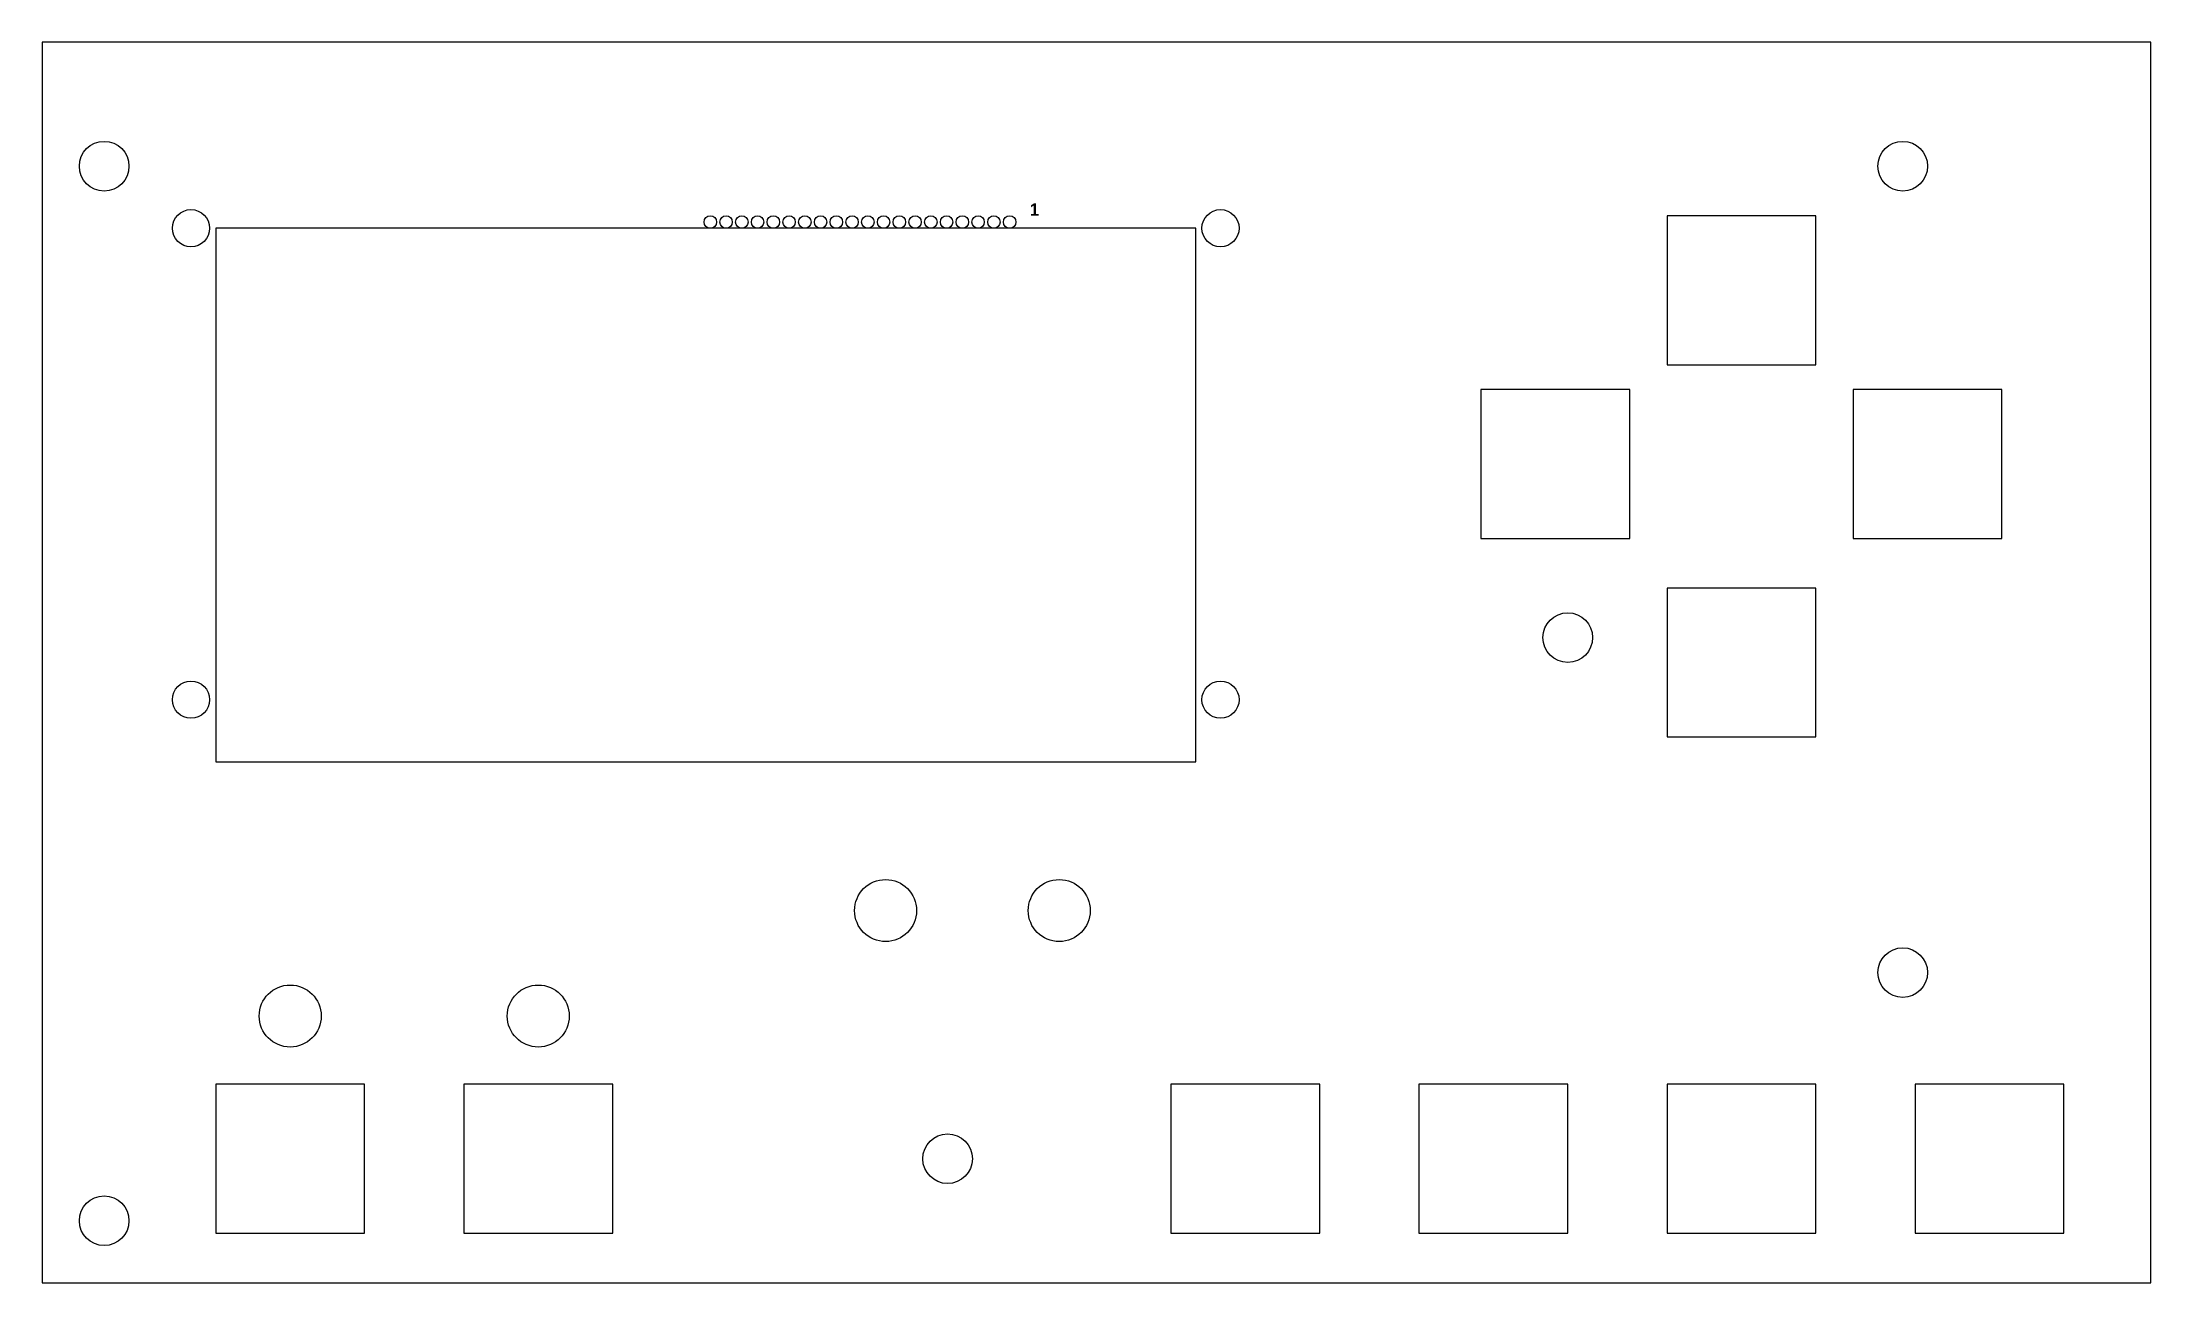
# Model space of a CAD drawing. Header units: millimetres. Extents: x 17 to 187, y 15 to 115.
import ezdxf

# ---------------------------------------------------------------- set-up
doc = ezdxf.new("R2010")
doc.units = ezdxf.units.MM
doc.layers.get('0').update_dxf_attribs({"color": 178, "lineweight": 25, "true_color": 0x000000})
for name, color, linetype, lineweight, true_color in [('Display', 30, 'Continuous', 25, 0xff7f00), ('Hole', 5, 'Continuous', 25, 0x0000ff), ('layer 1', 3, 'Continuous', 25, 0x00ff00), ('LCD', 216, 'Continuous', 25, 0x800080), ('LED', 1, 'Continuous', 25, 0xff0000)]:
    doc.layers.add(name, color=color, linetype=linetype, lineweight=lineweight, true_color=true_color)
doc.styles.add('textstyle15', font='')
doc.styles.get('textstyle15').set_extended_font_data('Myriad Pro', bold=True)

msp = doc.modelspace()

# ---------------------------------------------------------------- linework, layer by layer
for p, q in [((187.19, 115.43), (17.19, 115.43)), ((17.19, 115.43), (17.19, 15.43)), ((187.19, 15.43), (187.19, 115.43)), ((17.19, 15.43), (187.19, 15.43))]:
    msp.add_line(p, q)
at = {"layer": 'Display'}
for p, q in [((110.19, 100.43), (31.19, 100.43)), ((31.19, 100.43), (31.19, 57.43)), ((110.19, 57.43), (110.19, 100.43)), ((31.19, 57.43), (110.19, 57.43))]:
    msp.add_line(p, q, dxfattribs=at)
at = {"layer": 'Hole'}
for centre in [(22.19, 105.43), (167.19, 105.43), (140.19, 67.43), (167.19, 40.43), (90.19, 25.43), (22.19, 20.43)]:
    msp.add_circle(centre, 2, dxfattribs=at)
at = {"layer": 'layer 1'}
for p, q in [((160.19, 101.43), (148.19, 101.43)), ((148.19, 101.43), (148.19, 89.43)), ((160.19, 89.43), (160.19, 101.43)), ((148.19, 89.43), (160.19, 89.43)), ((145.19, 87.43), (133.19, 87.43)), ((133.19, 87.43), (133.19, 75.43)), ((145.19, 75.43), (145.19, 87.43)), ((175.19, 87.43), (163.19, 87.43)), ((163.19, 87.43), (163.19, 75.43)), ((175.19, 75.43), (175.19, 87.43)), ((133.19, 75.43), (145.19, 75.43)), ((163.19, 75.43), (175.19, 75.43)), ((160.19, 71.43), (148.19, 71.43)), ((148.19, 71.43), (148.19, 59.43)), ((160.19, 59.43), (160.19, 71.43)), ((148.19, 59.43), (160.19, 59.43)), ((43.19, 31.43), (31.19, 31.43)), ((31.19, 31.43), (31.19, 19.43)), ((43.19, 19.43), (43.19, 31.43)), ((63.19, 31.43), (51.19, 31.43)), ((51.19, 31.43), (51.19, 19.43)), ((63.19, 19.43), (63.19, 31.43)), ((120.19, 31.43), (108.19, 31.43)), ((108.19, 31.43), (108.19, 19.43)), ((120.19, 19.43), (120.19, 31.43)), ((140.19, 31.43), (128.19, 31.43)), ((128.19, 31.43), (128.19, 19.43)), ((140.19, 19.43), (140.19, 31.43)), ((160.19, 31.43), (148.19, 31.43)), ((148.19, 31.43), (148.19, 19.43)), ((160.19, 19.43), (160.19, 31.43)), ((180.19, 31.43), (168.19, 31.43)), ((168.19, 31.43), (168.19, 19.43)), ((180.19, 19.43), (180.19, 31.43)), ((31.19, 19.43), (43.19, 19.43)), ((51.19, 19.43), (63.19, 19.43)), ((108.19, 19.43), (120.19, 19.43)), ((128.19, 19.43), (140.19, 19.43)), ((148.19, 19.43), (160.19, 19.43)), ((168.19, 19.43), (180.19, 19.43))]:
    msp.add_line(p, q, dxfattribs=at)
at = {"layer": 'LCD'}
for centre, radius in [((29.19, 100.43), 1.5), ((71.06, 100.93), 0.5), ((72.33, 100.93), 0.5), ((73.6, 100.93), 0.5), ((74.87, 100.93), 0.5), ((76.14, 100.93), 0.5), ((77.41, 100.93), 0.5), ((78.68, 100.93), 0.5), ((79.95, 100.93), 0.5), ((81.22, 100.93), 0.5), ((82.49, 100.93), 0.5), ((83.76, 100.93), 0.5), ((85.03, 100.93), 0.5), ((86.3, 100.93), 0.5), ((87.57, 100.93), 0.5), ((88.84, 100.93), 0.5), ((90.11, 100.93), 0.5), ((91.38, 100.93), 0.5), ((92.65, 100.93), 0.5), ((93.92, 100.93), 0.5), ((95.19, 100.93), 0.5), ((112.19, 100.43), 1.5), ((29.19, 62.43), 1.5), ((112.19, 62.43), 1.5)]:
    msp.add_circle(centre, radius, dxfattribs=at)
at = {"layer": 'LED'}
for centre in [(85.19, 45.43), (99.19, 45.43), (37.19, 36.93), (57.19, 36.93)]:
    msp.add_circle(centre, 2.5, dxfattribs=at)

# ---------------------------------------------------------------- texts
at = {"layer": 'LCD', "insert": (97.19, 102.43), "char_height": 1, "attachment_point": 2, "style": 'textstyle15'}
msp.add_mtext('1', dxfattribs=at)

doc.saveas('drawing.dxf')
